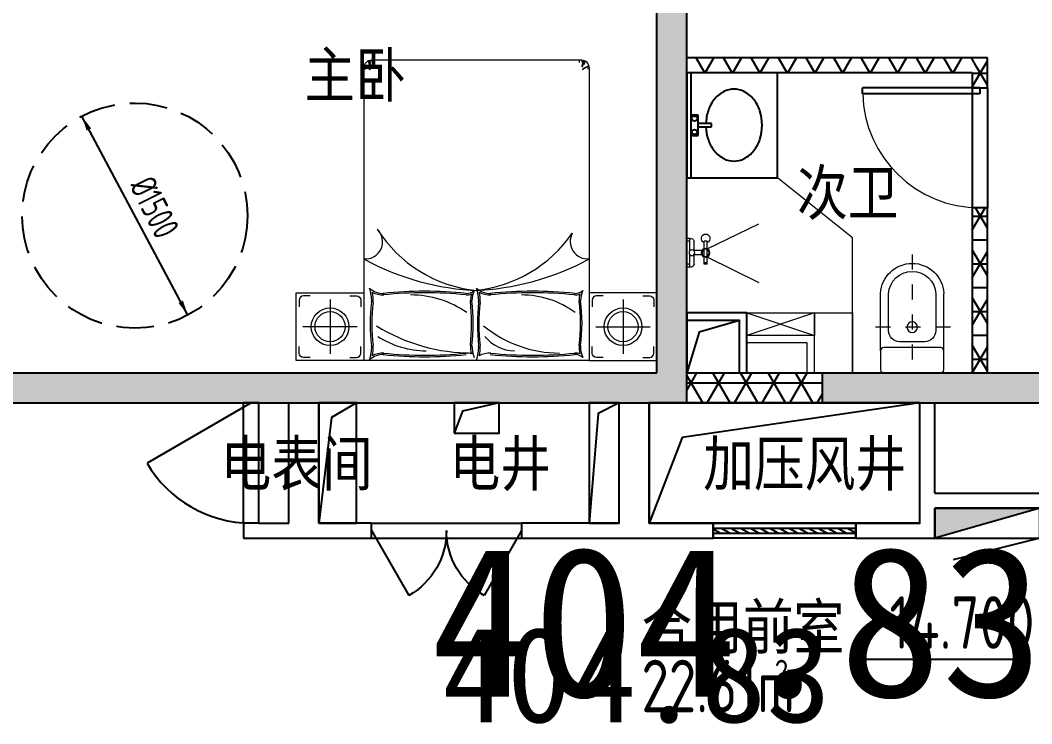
# Model space of a CAD drawing. Extents: x 512858 to 514372, y -232486 to -231710.
# Drawn here: x 513796.01 to 513802.74, y -232130.81 to -232126.12 of the extents above; entities that cross this region are included whole.
import ezdxf

# ---------------------------------------------------------------- set-up
doc = ezdxf.new("R2010")
doc.units = 0
doc.header["$LTSCALE"] = 1000
doc.linetypes.add('A1(a)户型$0$__DASH', pattern=[0.35, 0.25, -0.1])
doc.linetypes.add('A2户型$1$DASH', pattern=[0.35, 0.25, -0.1])
doc.layers.get('0').update_dxf_attribs({"color": 252})
for name, color, linetype in [('$面积结果', 7, 'Continuous'), ('2#HXT-偶数层$0$A-FIRE-DOOR', 252, 'Continuous'), ('2#HXT-偶数层$0$A-HOLE-E', 252, 'Continuous'), ('2#HXT-偶数层$0$A-PATT-COLU', 252, 'Continuous'), ('2#HXT-偶数层$0$A-STR-CONC-B', 252, 'Continuous'), ('2#HXT-偶数层$0$A-WALL-S', 252, 'Continuous'), ('2#HXT-偶数层$0$A-WINDOW', 252, 'Continuous'), ('2#HXT-偶数层$0$AA-DOOR_FIRE_TEXT', 252, 'Continuous'), ('A-ANNO-100-DIM-E', 253, 'Continuous'), ('A-ANNO-100-TXT', 252, 'Continuous'), ('A-ANNO-20-TXT', 252, 'Continuous'), ('A1(a)户型$0$A-ANNO-20-DIM', 252, 'Continuous'), ('A1(a)户型$0$A-PATT-COLU', 252, 'Continuous'), ('A1(a)户型$0$A-STR-CONC-B', 252, 'Continuous'), ('A2户型$1$A-DOOR', 252, 'Continuous'), ('A2户型$1$A-HOLE-E', 252, 'Continuous'), ('A2户型$1$A-PATT-COLU', 252, 'Continuous'), ('A2户型$1$A-STR-CONC-B', 252, 'Continuous'), ('A2户型$1$A-WALL-S', 252, 'Continuous'), ('A2户型$1$WALL', 252, 'Continuous'), ('A2户型$1$洁具', 252, 'Continuous'), ('PUB_TEXT', 252, 'Continuous')]:
    doc.layers.add(name, color=color, linetype=linetype)
for name, color, linetype, lineweight in [('A1(a)户型$0$AE-FURN-MOVE', 252, 'Continuous', 20), ('A2户型$1$AE-FURN-MOVE', 252, 'Continuous', 20), ('面积-计容-住宅-1', 1, 'Continuous', 0)]:
    doc.layers.add(name, color=color, linetype=linetype, lineweight=lineweight)
doc.styles.add('A1(a)户型$0$STANDARD', font='GBENOR', dxfattribs={"bigfont": 'GBCBIG'})
doc.styles.add('dw', font='simhei.ttf')
doc.styles.add('TYDG_02', font='TSSDENG.shx', dxfattribs={"width": 0.8, "bigfont": 'hztxt.shx'})
pattern_1 = [(0, (0, 0), (0, 158.75), []), (60, (0, 0), (-137.4815328507796, 79.37500000000001), []), (120, (0, 0), (-137.4815328507796, -79.37499999999996), [])]

# ---------------------------------------------------------------- blocks, each defined once
blk = doc.blocks.new('2新144A2户型$0$69865866586652f-nezb')
at = {"color": 250, "linetype": 'A2户型$1$DASH', "ltscale": 0.2}
for p, q in [((296756.9578622218, 367900.9433866178), (296756.9578622218, 367110.7504130057)), ((296501.2078622218, 367415.7504130056), (297012.7078622218, 367415.7504130055))]:
    blk.add_line(p, q, dxfattribs=at)
for p, q in [((296545.8864336504, 367259.3218415772), (296545.8864336504, 367640.6232263052)), ((296968.0292907933, 367259.3218415772), (296968.0292907933, 367640.6232263052))]:
    blk.add_line(p, q)
at = {"color": 250}
blk.add_lwpolyline([(296599.457862222, 367640.6232263052), (296599.4578622216, 367392.9732391588, 0.4142135623731237), (296674.4578622217, 367317.9732391588), (296839.4578622218, 367317.9732391588, 0.4142135623730951), (296914.4578622218, 367392.9732391588), (296914.457862222, 367640.6232263052)], format="xyb", dxfattribs=at)
blk.add_lwpolyline([(296545.8864336504, 367259.3218415772, -0.4142135623731278), (296567.3150050789, 367280.7504130056), (296946.6007193646, 367280.7504130055, -0.4142135623729595), (296968.0292907933, 367259.3218415769), (296968.0292907933, 367132.1789844341, -0.4142135623732138), (296946.6007193647, 367110.7504130055), (296567.3150050788, 367110.7504130057, -0.4142135623730951), (296545.8864336504, 367132.1789844343)], format="xyb", close=True)
blk.add_circle((296756.9578622218, 367415.7504130056), 35.15279190794223, dxfattribs=at)
blk.add_arc((296756.9578622218, 367629.3797336624), 211.3706793431093, 3.049187633399159, 176.9508123666008)
blk.add_arc((296756.9578622218, 367629.3797336624), 157.7992507716807, 3.049187633399159, 176.9508123666008, dxfattribs=at)
blk = doc.blocks.new('2新147A2户型$0$6986586658ff3d')
at = {"layer": 'A2户型$1$AE-FURN-MOVE'}
for p, q in [((-100.8000000000466, 76.8000000002794), (-81.60000000009313, 76.8000000002794)), ((-100.7999999998137, -76.79999999981374), (-100.8000000000466, 76.8000000002794)), ((-81.5999999998603, -76.79999999981374), (-81.60000000009313, 76.8000000002794)), ((-14.39999999990687, 12.69960630335845), (-14.39999999990687, 76.79999996651895)), ((14.39999992749654, 96.00000000023283), (33.60000000009313, 96.00000000023283)), ((14.39999999990687, 12.69960627146065), (14.4000000001397, 96.00000000023283)), ((14.4000000001397, 76.8000000002794), (33.60000000009313, 76.8000000002794)), ((-66.25846837065183, 14.39999999990687), (-12.69960628706031, 14.39999999990687)), ((12.69960628729314, 14.4000000001397), (14.4000000001397, 14.4000000001397)), ((-100.7999999998137, -67.19999999995343), (-81.60000000009313, -67.20000000018626)), ((-66.258468370419, -14.39999999990687), (-12.69960629497655, -14.39999999990687)), ((-14.39999999990687, -76.79999996651895), (-14.39999999990687, -12.69960630335845)), ((12.69960629544221, -14.39999999967404), (14.4000000001397, -14.39999999967404)), ((14.39999999990687, -95.99999999976717), (14.39999999990687, -12.69960627099499)), ((-100.7999999998137, -76.79999999981374), (-81.5999999998603, -76.79999999981374)), ((14.4000000001397, -76.7999999995809), (33.5999999998603, -76.7999999995809)), ((14.40000001108274, -95.99999999976717), (33.5999999998603, -95.99999999953434))]:
    blk.add_line(p, q, dxfattribs=at)
for points in [[(-100.7999999995809, 27.15290039801039), (-444.8149358539376, 193.7543856438715)], [(-99.28472210257314, -27.64194762450643), (-444.8149358532391, -197.069886776153)]]:
    blk.add_lwpolyline(points, dxfattribs=at)
for centre, radius in [((-91.1999999997206, 2.328306e-10), 28.79999999999999), ((-91.1999999997206, 2.328306e-10), 23.99999999999999), ((0, 2.328306e-10), 19.2)]:
    blk.add_circle(centre, radius, dxfattribs=at)
for centre, radius, start, end in [((-91.19999999995343, 96.0000000053551), 28.79999999999999, 289.4712206301563, 250.5287793572664), ((9.529881745344028, 72.1051773831714), 24.38607388944711, 78.48005776720825, 168.9000772847705), ((9.529881745344028, -72.10517738224007), 24.38607388944711, 191.0999227152295, 281.5199422485274)]:
    blk.add_arc(centre, radius, start, end, dxfattribs=at)
blk = doc.blocks.new('2新137A2户型$0$$DorLib2D$00000001')
for p, q in [((0.45, 0.9750000000000001), (0.5000000000000002, 0.9750000000000001)), ((0.45, 0), (0.45, 0.9750000000000001)), ((0.5, 0), (0.5, 0.9750000000000001)), ((0.5, 0), (0.45, 0))]:
    blk.add_line(p, q)
at = {"lineweight": 13}
blk.add_arc((0.475, 0), 0.975, 91.4692835813538, 180, dxfattribs=at)
blk = doc.blocks.new('2新143A2户型$0$$plan$00003718')
at = {"layer": 'A2户型$1$洁具'}
for p, q in [((398.6999999999971, -25.68421376369952), (-398.6999999999971, -25.68421376369952)), ((-76.39750894566532, -25.68421376369952), (-76.39750894566532, -76.12762027758436)), ((76.0528259997518, -76.12762027758436), (76.0528259997518, -25.68421376369952)), ((-76.39750894566532, -76.12762027758436), (76.0528259997518, -76.12762027758436)), ((-12.69999999999709, -76.19999999999709), (-12.69999999999709, -164.0317889335602)), ((12.69999999999709, -164.0317889335602), (12.69999999999709, -76.19999999999709)), ((-12.69999999999709, -164.0317889335602), (12.69999999999709, -164.0317889335602))]:
    blk.add_line(p, q, dxfattribs=at)
blk.add_lwpolyline([(398.6999999999971, 0), (-398.6999999999971, 0), (-398.6999999999971, -602.5999999999985), (398.6999999999971, -602.5999999999985)], close=True, dxfattribs=at)
for centre in [(-50.80000000000291, -50.79999999999563), (50.80000000000291, -50.79999999999563)]:
    blk.add_circle(centre, 19.05, dxfattribs=at)
for centre, radius, start, end in [((1.23688968893839, -524.4173393638594), 397.7299123746799, 92.00811766846783, 105.8344818507803), ((1.23688968893839, -524.4173393638303), 397.7299123746526, 74.1655181492197, 88.3484299685323), ((-73.05177662012284, -355.2127451684501), 210.5402080408414, 124.4003441086607, 148.8287522641176), ((-28.15727756377601, -420.7786626515299), 290.0034421866928, 105.8344818507803, 124.4003441086607), ((30.63105694169644, -420.7786626514644), 290.0034421866196, 55.59965589133926, 74.1655181492197), ((75.52555599802872, -355.2127451683846), 210.5402080407722, 31.17124773588237, 55.59965589133926), ((-141.4959623521863, -313.8084030316386), 130.546920145492, 148.8287522641176, 211.1712477358824), ((143.9697417301068, -313.8084030316459), 130.5469201454557, 328.8287522641177, 31.17124773588237), ((-73.05177662016649, -272.4040608949108), 210.5402080407625, 211.1712477358824, 235.5996558913393), ((75.52555599801417, -272.4040608948708), 210.5402080408149, 304.4003441086608, 328.8287522641177), ((-28.1572775637469, -206.8381434117546), 290.0034421867165, 235.5996558913393, 254.1655181492197), ((30.63105694165279, -206.8381434117655), 290.0034421866952, 285.8344818507803, 304.4003441086608), ((1.23688968893839, -103.1994666992359), 397.7299123748774, 254.1655181492197, 285.8344818507803)]:
    blk.add_arc(centre, radius, start, end, dxfattribs=at)
blk = doc.blocks.new('2新135A2户型')
at = {"layer": 'A2户型$1$A-PATT-COLU'}
for points in [[(-60262.02434097695, 174602.2341420536), (-60062.02434097695, 174602.2341420536), (-60062.02434097696, 178102.2341420536), (-60262.02434097696, 178102.2341420536)], [(-60262.02434097656, 172502.2341420555), (-60062.02434097691, 172302.2341420555), (-60062.02434097695, 174602.2341420536), (-60262.02434097695, 174602.2341420536)], [(-60462.02434097693, 172502.2341420536), (-60462.02434097693, 172302.2341420536), (-60062.02434097691, 172302.2341420555), (-60262.02434097656, 172502.2341420555)], [(-59162.02368281283, 172302.1933442019), (-58062.02487210563, 172302.200582523), (-58062.02618816544, 172502.2005825187), (-59162.02499887264, 172502.1933441976)], [(-58062.02618816544, 172502.2005825187), (-58062.02487210563, 172302.200582523), (-56762.02363051339, 172302.2091369199), (-56762.0249465732, 172502.2091369156)]]:
    blk.add_hatch(color=256, dxfattribs=at).paths.add_polyline_path(points)
h = blk.add_hatch(dxfattribs=at)
h.set_pattern_fill('NET3', color=256, scale=50, style=0)
h.set_pattern_definition(pattern_1)
h.paths.add_polyline_path([(-58162.02325972266, 174502.234142053), (-58062.02315159726, 174602.2341420535), (-60062.0243409769, 174602.2341420536), (-60062.0243409769, 174502.234142053)])
h = blk.add_hatch(dxfattribs=at)
h.set_pattern_fill('NET3', color=256, scale=50, style=0)
h.set_pattern_definition(pattern_1)
h.paths.add_polyline_path([(-58162.02325972266, 174502.234142053), (-58162.02336784816, 174402.2339545071), (-58062.02336784867, 174402.2338463817), (-58062.02315159726, 174602.2341420535)])
h = blk.add_hatch(dxfattribs=at)
h.set_pattern_fill('NET3', color=256, scale=50, style=0)
h.set_pattern_definition(pattern_1)
h.paths.add_polyline_path([(-58062.02542226695, 172502.2005825244), (-58062.02423285187, 173602.2338463822), (-58162.02423285136, 173602.2339545076), (-58162.02542226766, 172502.1999244945)])
h = blk.add_hatch(dxfattribs=at)
h.set_pattern_fill('NET3', color=256, scale=50, style=0)
h.set_pattern_definition(pattern_1)
h.paths.add_polyline_path([(-60062.0243409769, 172502.2334183045), (-60062.02434097616, 172302.2334182998), (-59162.02506478065, 172302.2269048511), (-59162.02361734649, 172502.2269048458)])
at = {"layer": 'A2户型$1$A-DOOR'}
for p, q in [((-58162.02336784863, 174402.2339545055, 0.8172536150298114), (-58162.02423285182, 173602.233954506, 0.8172536150298114)), ((-58062.02336784868, 174402.2338463801, 0.8172536150298114), (-58062.02423285188, 173602.2338463806, 0.8172536150298114))]:
    blk.add_line(p, q, dxfattribs=at)
at = {"layer": 'A2户型$1$A-HOLE-E'}
blk.add_lwpolyline([(-59712.02434097408, 172852.2320878532), (-59980.19197230454, 172773.2613280701), (-60062.02434097691, 172502.2313641069)], dxfattribs=at)
blk.add_lwpolyline([(-60062.02434097683, 172502.232087856), (-59712.02434097683, 172502.2320878532), (-59712.02434097408, 172852.2320878532), (-60062.02434097408, 172852.232087856)], close=True, dxfattribs=at)
at = {"layer": 'A2户型$1$A-STR-CONC-B'}
for p, q in [((-60262.02434097695, 174602.2341420536), (-60262.02434097696, 178102.2341420536)), ((-60062.02434097695, 174602.2341420536), (-60062.02434097696, 178102.2341420536)), ((-60262.02434097656, 172502.2341420555), (-60262.02434097695, 174602.2341420536)), ((-60062.02434097691, 172302.2341420555), (-60062.02434097695, 174602.2341420536)), ((-60462.02434097693, 172502.2341420536), (-60262.02434097656, 172502.2341420555)), ((-59162.02499887264, 172502.1933441976), (-58062.02618816544, 172502.2005825187)), ((-59162.02499887264, 172502.1933441976), (-59162.02368281283, 172302.1933442019)), ((-58062.02618816544, 172502.2005825187), (-56762.0249465732, 172502.2091369156)), ((-60462.02434097693, 172302.2341420536), (-60062.02434097691, 172302.2341420555)), ((-59162.02368281283, 172302.1933442019), (-58062.02487210563, 172302.200582523)), ((-58062.02487210563, 172302.200582523), (-56762.02363051339, 172302.2091369199))]:
    blk.add_line(p, q, dxfattribs=at)
at = {"layer": 'A2户型$1$A-WALL-S'}
for p, q in [((-58062.02315159726, 174602.2341420535), (-60062.0243409769, 174602.2341420536)), ((-58062.02336784867, 174402.2338463817), (-58062.02315159726, 174602.2341420535)), ((-58162.02325972266, 174502.234142053), (-60062.0243409769, 174502.234142053)), ((-58162.02325972266, 174502.234142053), (-58162.02336784816, 174402.2339545071)), ((-58162.02336784816, 174402.2339545071), (-58062.02336784867, 174402.2338463817)), ((-58162.02423285136, 173602.2339545076), (-58162.02542226766, 172502.1999244945)), ((-58062.02423285187, 173602.2338463822), (-58162.02423285136, 173602.2339545076)), ((-58062.02542226695, 172502.2005825244), (-58062.02423285187, 173602.2338463822)), ((-60062.0243409769, 172502.2334183045), (-59162.02361734649, 172502.2269048458)), ((-60062.02434097616, 172302.2334182998), (-59162.02506478065, 172302.2269048511))]:
    blk.add_line(p, q, dxfattribs=at)
at = {"layer": 'A2户型$1$AE-FURN-MOVE'}
for points in [[(-60062.02434097682, 172502.2341420525), (-58960.07434097694, 172502.2341420525), (-58960.07434097694, 173402.234142053), (-59459.42434097689, 173802.234142053), (-60062.02434097682, 173802.234142053)], [(-59212.02434097691, 172752.2313641037), (-59662.02434097377, 172752.2313641037), (-59662.02434097377, 172902.2313641037), (-59212.02434097691, 172902.2313641037)], [(-59212.02434097691, 172902.2341420525), (-58960.07434097694, 172902.2341420525), (-58960.07434097694, 172502.2341420525), (-59212.02434097691, 172502.2341420525)], [(-59662.02434097691, 172752.2313641037), (-59662.02434097691, 172502.2341420536), (-59212.02434097691, 172502.2341420536), (-59212.02434097691, 172752.2313641037)], [(-59662.02434097691, 172702.2313641037), (-59662.02434097691, 172502.2313641037), (-59262.02434097691, 172502.2313641037), (-59262.02434097691, 172702.2313641037)]]:
    blk.add_lwpolyline(points, close=True, dxfattribs=at)
for points in [[(-59212.02434097691, 172902.2313641037), (-59662.02434097691, 172752.2313641037)], [(-59662.02434097377, 172902.2313641037), (-59212.02434097691, 172752.2313641037)]]:
    blk.add_lwpolyline(points, dxfattribs=at)
at = {"layer": 'A2户型$1$WALL'}
blk.add_lwpolyline([(-60062.02434097691, 172502.2313641069), (-59662.02434097691, 172502.2313641037), (-59662.02434097377, 172902.2313641037), (-60062.02434097377, 172902.2313641069)], close=True, dxfattribs=at)
at = {"xscale": 0.8778530223225547, "rotation": 89.99999999999999}
blk.add_blockref('2新143A2户型$0$$plan$00003718', (-60062.0243409769, 174152.234142053, 5e-09), dxfattribs=at)
at = {"layer": 'A2户型$1$A-DOOR', "xscale": -800, "yscale": -800, "zscale": 100, "rotation": 269.9999380487092}
blk.add_blockref('2新137A2户型$0$$DorLib2D$00000001', (-58112.02380035025, 174002.233900443), dxfattribs=at)
at = {"layer": 'A2户型$1$AE-FURN-MOVE', "extrusion": (-2.827976156196274e-05, 4.507569148909934e-07, 0.999999999600026), "xscale": -1}
blk.add_blockref('2新147A2户型$0$6986586658ff3d', (-60028.42431695932, 173302.9203403783, 1.776691835137279), dxfattribs=at)
at = {"layer": 'A2户型$1$AE-FURN-MOVE', "extrusion": (0, 0, -1), "zscale": -1}
blk.add_blockref('2新144A2户型$0$69865866586652f-nezb', (-238194.7628590767, -194608.5504896276), dxfattribs=at)
blk = doc.blocks.new('2新98A1(a)户型$0$69865866581500-床-1')
at = {"ltscale": 0.1}
for p, q in [((-1.33842695504e-05, -750.0000316359801), (1.33842695504e-05, 750.0000316359801)), ((1950.000013271114, 749.9999999998836), (1.33847352117e-05, 750.0000316359801)), ((1999.999987269053, -700.0021071393276), (2000.000012459932, 699.9999991887016)), ((1949.99998650304, -750), (-1.33842695504e-05, -750.0000316359801))]:
    blk.add_line(p, q, dxfattribs=at)
for points in [[(1961.040482866345, 744.5056444382062), (1960.098599712946, 743.262092240795), (1959.318452599808, 742.1675136370468), (1958.677811539499, 741.2054412026191), (1958.154446544359, 740.3594075133442), (1957.726127627189, 739.6129451450543), (1957.370624800562, 738.9495866734069), (1957.065708076814, 738.3528646741761), (1956.789147468517, 737.8063117231359), (1956.522162660607, 737.2953113881522), (1956.259772026795, 736.812651204993), (1956.000443613855, 736.3529697015183), (1955.742645467515, 735.9109054057044), (1955.484845634317, 735.4810968452948), (1955.225512160338, 735.0581825483241), (1954.963113092002, 734.6368010425358), (1954.696116475272, 734.2115908559063), (1954.422926261905, 733.7773819565773), (1954.141690022894, 733.3297700744006), (1953.8504912348, 732.8645423795679), (1953.547413373948, 732.3774860421545), (1953.230539916665, 731.8643882324104), (1952.897954339394, 731.3210361205274), (1952.547740118694, 730.7432168765808), (1952.177980730892, 730.1267176708207), (1951.787781727733, 729.4696235075244), (1951.380336964154, 728.77921072772), (1950.959862369928, 728.0650535064633), (1950.53057387576, 727.3367260190425), (1950.09668741154, 726.6038024405134), (1949.662418907625, 725.8758569459897), (1949.231984293903, 725.1624637107016), (1948.809599500964, 724.4731969097047), (1948.398713849369, 723.8153967609978), (1947.999710222473, 723.1874676531297), (1947.612204893376, 722.5855800175923), (1947.235814136104, 722.0059042857611), (1946.870154224103, 721.4446108890697), (1946.514841431053, 720.897870258952), (1946.169492030633, 720.3618528267834), (1945.833722296404, 719.8327290239977), (1945.507020874298, 719.3069245780935), (1945.188365899608, 718.7818864011788), (1944.876607879763, 718.2553167011938), (1944.570597322541, 717.724917686428), (1944.269184735487, 717.1883915649378), (1943.971220626263, 716.6434405447799), (1943.675555502297, 716.0877668341273), (1943.381039871136, 715.5190726410947), (1943.086396472296, 714.9364005312673), (1942.789836971788, 714.3441544999368), (1942.489445267478, 713.7480789000401), (1942.183305257582, 713.1539180843392), (1941.869500839384, 712.5674164057127), (1941.546115911333, 711.9943182169227), (1941.211234371061, 711.4403678707895), (1940.862940116436, 710.9113097201916), (1940.501233147341, 710.4114839259419), (1940.133777871961, 709.939613880706), (1939.770154799917, 709.4930187852005), (1939.419944441295, 709.0690178400837), (1939.09272730595, 708.6649302460719), (1938.79808390385, 708.2780752038234), (1938.545594744966, 707.9057719141128), (1938.344840339036, 707.5453395775403), (1938.20322969812, 707.1970334904036), (1938.119485842646, 706.872853331035), (1938.09016029432, 706.5877348734648), (1938.111804575892, 706.3566138915485), (1938.180970209418, 706.1944261593744), (1938.294208716834, 706.11610745074), (1938.44807162066, 706.1365935397916), (1938.639110443066, 706.2708202002686), (1938.865217851242, 706.5273404229083), (1939.129651092109, 706.889176064753), (1939.437008558074, 707.3329661995522), (1939.791888640961, 707.8353499011719), (1940.198889732943, 708.3729662432452), (1940.662610226078, 708.9224542995216), (1941.187648512539, 709.460453143809), (1941.778602984385, 709.9636018497986), (1942.435537174577, 710.4153051976464), (1943.140375179588, 710.8260307928431), (1943.870506237028, 711.2130119472858), (1944.603319584276, 711.5934819727554), (1945.316204458824, 711.9846741811489), (1945.986550097936, 712.4038218843052), (1946.591745739221, 712.8681583941216), (1947.109180620173, 713.3949170223786), (1947.523972480907, 713.9965440781671), (1947.85215307388, 714.6663378590019), (1948.117482653935, 715.3928096595337), (1948.343721475801, 716.1644707743544), (1948.554629794671, 716.9698324981728), (1948.773967865738, 717.7974061257555), (1949.025495943846, 718.6357029515784), (1949.33297428384, 719.4732342704665), (1949.713137293118, 720.3013835533638), (1950.154615987442, 721.123022976506), (1950.639015535009, 721.9438968927134), (1951.147941103322, 722.7697496545152), (1951.662997860694, 723.6063256146736), (1952.16579097521, 724.4593691257178), (1952.637925614486, 725.3346245403518), (1953.061006946838, 726.2378362113377), (1953.421430535731, 727.1713656802895), (1953.724753526621, 728.124043245276), (1953.981323460699, 729.0813163934508), (1954.201487879036, 730.0286326119094), (1954.395594322821, 730.9514393878053), (1954.573990333127, 731.835184208292), (1954.747023450909, 732.665314560465), (1954.925041217241, 733.4272779315361), (1955.116666442831, 734.1104152539629), (1955.323623014847, 734.7196412425837), (1955.545910089859, 735.2637640574831), (1955.783526824554, 735.7515918588615), (1956.036472375621, 736.191932806978), (1956.30474589963, 736.5935950619751), (1956.588346553151, 736.965386783937), (1956.88727349299, 737.3161161331809), (1957.201302562258, 737.6539530082955), (1957.529316351167, 737.9845142621198), (1957.869974136236, 738.3127784857061), (1958.221935194335, 738.6437242703978), (1958.5838588021, 738.9823302073637), (1958.954404235934, 739.333574887889), (1959.33223077294, 739.7024369030842), (1959.715997689287, 740.0938948442345), (1960.106982948957, 740.5126718374086), (1960.516939262161, 740.9624691479839), (1960.960238026106, 741.4467325761798), (1961.451250637998, 741.9689079221571), (1962.004348494927, 742.5324409862515), (1962.633902994334, 743.1407775686239), (1963.354285533191, 743.7973634695518), (1964.179867508705, 744.5056444891379)], [(1946.952437485801, 749.9978860802948), (1946.083735740162, 748.8105317997397), (1945.430924371467, 747.7968507547048), (1944.963161896681, 746.9332905741758), (1944.649606833817, 746.1962988869054), (1944.459417700418, 745.5623233219958), (1944.361753014033, 745.0078115082579), (1944.325771292322, 744.5092110746773), (1944.320631052484, 744.0429696504143), (1944.319896708592, 743.5890933158807), (1944.314756257809, 743.1418219598127), (1944.300803593243, 742.6989539225469), (1944.273632608121, 742.2582875446533), (1944.228837195202, 741.8176211664104), (1944.162011248176, 741.3747531283298), (1944.068748659804, 740.9274817708065), (1943.944643323543, 740.4736054342939), (1943.788226536824, 740.0140413077897), (1943.609779215651, 739.5621819745866), (1943.422519680345, 739.1345388666377), (1943.239666251116, 738.7476234157803), (1943.074437248637, 738.4179470540839), (1942.940050992882, 738.1620212132693), (1942.849725804524, 737.9963573254063), (1942.816680004005, 737.93746682239)], [(1956.52755058161, 705.8786423678976), (1955.938794561895, 703.7218033638783), (1957.508594850311, 702.741433832678), (1957.508594850311, 702.741433832678), (1965.945920457831, 703.9179034110857), (1969.870313193416, 704.5062031254638), (1971.047609392321, 705.8786426035222), (1975.168038261821, 705.290472883149), (1980.85848325002, 708.2315816382179), (1983.605363855837, 708.231581682805), (1986.941000588471, 704.7021734198788), (1989.884349127999, 703.9179037994472), (1991.454149403842, 703.7218039400177), (1999.865093508968, 703.6681973726954), (1998.322645583889, 703.6780280572129)], [(1956.52755058161, 705.8786423678976), (1962.435428999946, 706.9746119935298), (1967.036861320375, 707.9185493997647), (1970.515416985028, 708.723857318575), (1973.054665435688, 709.4039384819916), (1974.838176114252, 709.9721956221038), (1976.049518463085, 710.4420314710005), (1976.872261923971, 710.8268487606547), (1977.489975939156, 711.140050223039), (1978.057295714156, 711.3942729551927), (1978.613119510585, 711.599091513257), (1979.167411353672, 711.7633148182067), (1979.730135268765, 711.8957517910167), (1980.311255281209, 712.0052113527781), (1980.920735416235, 712.1005024244078), (1981.568539699307, 712.1904339269386), (1982.26463215542, 712.2838147814036), (1983.032601677231, 712.3906988025992), (1983.950536624878, 712.5261193805491), (1985.11015022581, 712.7063547991565), (1986.603155707591, 712.9476833421504), (1988.521266297204, 713.2663832934923), (1990.95619522233, 713.6787329369108), (1993.999655710184, 714.2010105563095), (1997.743360988097, 714.8494944355334)], [(1994.799472145038, 722.2016281126998), (1992.507288691471, 721.1692983215326), (1990.477427498554, 720.3398507937673), (1988.6812258102, 719.6830448377295), (1987.090020869626, 719.1686397615704), (1985.675149920746, 718.7663948736154), (1984.407950206776, 718.4460694821901), (1983.259758971632, 718.1774228955037), (1982.20191345911, 717.9302144218236), (1981.203735237475, 717.6772252121591), (1980.226483177394, 717.4033237886033), (1979.229400474578, 717.0964005158748), (1978.17173032451, 716.7443457588088), (1977.012715923018, 716.3350498821819), (1975.7116004657, 715.8564032507711), (1974.227627148153, 715.2962962294114), (1972.520039166207, 714.6426191828214)], [(1985.303840192733, 685.7119125352474), (1987.136884213774, 685.2158195782686), (1988.970306747709, 684.8430160026182), (1990.804486309877, 684.5758890394936), (1992.639801415382, 684.3968259202084), (1994.47663057968, 684.2882138759596), (1996.315352317761, 684.2324401380611), (1998.156345145078, 684.2118919376517), (1999.999987576855, 684.2089565061033)], [(1961.040482866345, -744.5077583160019), (1960.098599712946, -743.2642061185907), (1959.318452599808, -742.1696275148424), (1958.677811539499, -741.207555080473), (1958.154446544359, -740.3615213912562), (1957.726127627189, -739.6150590228499), (1957.370624800562, -738.9517005512607), (1957.065708076814, -738.3549785520299), (1956.789147468517, -737.8084256009897), (1956.522162660607, -737.2974252659478), (1956.259772026795, -736.8147650828469), (1956.000443613855, -736.3550835793721), (1955.742645467515, -735.9130192835582), (1955.484845634317, -735.4832107232069), (1955.225512160338, -735.060296426178), (1954.963113092002, -734.6389149203897), (1954.696116475272, -734.2137047337019), (1954.422926261905, -733.7794958343729), (1954.141690022894, -733.3318839521962), (1953.8504912348, -732.8666562573635), (1953.547413373948, -732.3795999199501), (1953.230539916665, -731.866502110206), (1952.897954339394, -731.3231499983231), (1952.547740118694, -730.7453307543765), (1952.177980730892, -730.1288315486163), (1951.787781727733, -729.47173738532), (1951.380336964154, -728.7813246055157), (1950.959862369928, -728.0671673842589), (1950.53057387576, -727.3388398968382), (1950.09668741154, -726.605916318309), (1949.662418907625, -725.8779708237853), (1949.231984293903, -725.1645775884972), (1948.809599500964, -724.4753107875003), (1948.398713849369, -723.8175106387935), (1947.999710222473, -723.1895815309254), (1947.612204893376, -722.5876938953879), (1947.235814136104, -722.0080181635567), (1946.870154224103, -721.4467247668654), (1946.514841431053, -720.8999841367477), (1946.169492030633, -720.3639667045791), (1945.833722296404, -719.8348429017933), (1945.507020874298, -719.3090384558891), (1945.188365899608, -718.7840002789744), (1944.876607879763, -718.2574305789894), (1944.570597322541, -717.7270315642236), (1944.269184735487, -717.1905054427334), (1943.971220626263, -716.6455544225755), (1943.675555502297, -716.0898807119229), (1943.381039871136, -715.5211865188903), (1943.086396472296, -714.9385144090629), (1942.789836971788, -714.3462683777325), (1942.489445267478, -713.7501927778358), (1942.183305257582, -713.1560319621349), (1941.869500839384, -712.5695302835084), (1941.546115911333, -711.9964320947183), (1941.211234371061, -711.4424817485851), (1940.862940116436, -710.9134235979873), (1940.501233147341, -710.4135978037375), (1940.133777871961, -709.9417277585017), (1939.770154799917, -709.4951326629962), (1939.419944441295, -709.0711317178793), (1939.09272730595, -708.6670441238675), (1938.79808390385, -708.280189081619), (1938.545594744966, -707.9078857919085), (1938.344840339036, -707.5474534553359), (1938.20322969812, -707.1991473681992), (1938.119485842646, -706.8749672088306), (1938.09016029432, -706.5898487512604), (1938.111804575892, -706.3587277693441), (1938.180970209418, -706.19654003717), (1938.294208716834, -706.1182213285356), (1938.44807162066, -706.1387074175873), (1938.639110443066, -706.2729340780643), (1938.865217851242, -706.529454300704), (1939.129651092109, -706.8912899425486), (1939.437008558074, -707.3350800773478), (1939.791888640961, -707.8374637789675), (1940.198889732943, -708.3750801210408), (1940.662610226078, -708.9245681773173), (1941.187648512539, -709.4625670216046), (1941.778602984385, -709.9657157275942), (1942.435537174577, -710.417419075442), (1943.140375179588, -710.8281446706387), (1943.870506237028, -711.2151258250815), (1944.603319584276, -711.595595850551), (1945.316204458824, -711.9867880589445), (1945.986550097936, -712.4059357621009), (1946.591745739221, -712.8702722719172), (1947.109180620173, -713.3970309001743), (1947.523972480907, -713.9986579559627), (1947.85215307388, -714.6684517367976), (1948.117482653935, -715.3949235373293), (1948.343721475801, -716.16658465215), (1948.554629794671, -716.9719463759684), (1948.773967865738, -717.7995200035512), (1949.025495943846, -718.6378168293741), (1949.33297428384, -719.4753481482621), (1949.713137293118, -720.3034974311595), (1950.154615987442, -721.1251368543017), (1950.639015535009, -721.946010770509), (1951.147941103322, -722.7718635323108), (1951.662997860694, -723.6084394924692), (1952.16579097521, -724.4614830035134), (1952.637925614486, -725.3367384181474), (1953.061006946838, -726.2399500891333), (1953.421430535731, -727.1734795580851), (1953.724753526621, -728.1261571230716), (1953.981323460699, -729.0834302712465), (1954.201487879036, -730.030746489705), (1954.395594322821, -730.9535532656009), (1954.573990333127, -731.8372980860877), (1954.747023450909, -732.6674284382607), (1954.925041217241, -733.4293918093317), (1955.116666442831, -734.1125291317585), (1955.323623014847, -734.7217551203794), (1955.545910089859, -735.2658779352787), (1955.783526824554, -735.7537057366571), (1956.036472375621, -736.1940466847736), (1956.30474589963, -736.5957089397707), (1956.588346553151, -736.9675006617326), (1956.88727349299, -737.3182300109765), (1957.201302562258, -737.6560668860911), (1957.529316351167, -737.9866281399154), (1957.869974136236, -738.3148923635017), (1958.221935194335, -738.6458381481934), (1958.5838588021, -738.9844440851593), (1958.954404235934, -739.3356887656846), (1959.33223077294, -739.7045507808798), (1959.715997689287, -740.0960087220301), (1960.106982948957, -740.5147857152042), (1960.516939262161, -740.9645830257796), (1960.960238026106, -741.4488464539754), (1961.451250637998, -741.9710218000109), (1962.004348494927, -742.5345548641053), (1962.633902994334, -743.1428914464777), (1963.354285533191, -743.7994773473474), (1964.179867508705, -744.50775836705)], [(1946.952437485801, -749.9999999580905), (1946.083735740162, -748.8126456775353), (1945.430924371467, -747.7989646325586), (1944.963161896681, -746.9354044519714), (1944.649606833817, -746.1984127647593), (1944.459417700418, -745.5644371998496), (1944.361753014033, -745.0099253861699), (1944.325771292322, -744.5113249526476), (1944.320631052484, -744.04508352821), (1944.319896708592, -743.5912071936764), (1944.314756257809, -743.1439358376083), (1944.300803593243, -742.7010678003426), (1944.273632608121, -742.2604014224489), (1944.228837195202, -741.819735044206), (1944.162011248176, -741.3768670061254), (1944.068748659804, -740.9295956486021), (1943.944643323543, -740.4757193120895), (1943.788226536824, -740.0161551855854), (1943.609779215651, -739.5642958523822), (1943.422519680345, -739.1366527444334), (1943.239666251116, -738.7497372936341), (1943.074437248637, -738.4200609318796), (1942.940050992882, -738.1641350911232), (1942.849725804524, -737.9984712033183), (1942.816680004005, -737.9395807002438)], [(1956.52755058161, -705.8807562456932), (1955.938794561895, -703.7239172416739), (1957.508594850311, -702.7435477104736), (1957.508594850311, -702.7435477104736), (1965.945920457831, -703.9200172888814), (1969.870313193416, -704.5083170032594), (1971.047609392321, -705.8807564813178), (1975.168038261821, -705.2925867609447), (1980.85848325002, -708.2336955160135), (1983.605363855837, -708.2336955606006), (1986.941000588471, -704.7042872976745), (1989.884349127999, -703.9200176772429), (1991.454149403842, -703.7239178178133), (1999.865093508968, -703.6703112504911), (1998.322645583889, -703.6801419350086)], [(1956.52755058161, -705.8807562456932), (1962.435428999946, -706.9767258713255), (1967.036861320375, -707.9206632775604), (1970.515416985028, -708.7259711963125), (1973.054665435688, -709.4060523597291), (1974.838176114252, -709.9743094998412), (1976.049518463085, -710.4441453486797), (1976.872261923971, -710.8289626383339), (1977.489975939156, -711.1421641008346), (1978.057295714156, -711.3963868329884), (1978.613119510585, -711.6012053910526), (1979.167411353672, -711.7654286960023), (1979.730135268765, -711.8978656688123), (1980.311255281209, -712.0073252305738), (1980.920735416235, -712.1026163022034), (1981.568539699307, -712.1925478047342), (1982.26463215542, -712.2859286592575), (1983.032601677231, -712.3928126804531), (1983.950536624878, -712.5282332584029), (1985.11015022581, -712.7084686769522), (1986.603155707591, -712.9497972200043), (1988.521266297204, -713.2684971712879), (1990.95619522233, -713.6808468147647), (1993.999655710184, -714.2031244341633), (1997.743360988097, -714.8516083134455)], [(1994.799472145038, -722.2037419904955), (1992.507288691471, -721.1714121993282), (1990.477427498554, -720.3419646715629), (1988.6812258102, -719.6851587155252), (1987.090020869626, -719.170753639366), (1985.675149920746, -718.768508751411), (1984.407950206776, -718.4481833599857), (1983.259758971632, -718.1795367732411), (1982.20191345911, -717.9323282996193), (1981.203735237475, -717.6793390899547), (1980.226483177394, -717.4054376663989), (1979.229400474578, -717.0985143936705), (1978.17173032451, -716.7464596366044), (1977.012715923018, -716.3371637599776), (1975.7116004657, -715.8585171285667), (1974.227627148153, -715.298410107207), (1972.520039166207, -714.644733060617)], [(1985.303840192733, -685.714026413043), (1987.136884213774, -685.2179334560642), (1988.970306747709, -684.8451298804139), (1990.804486309877, -684.5780029172893), (1992.639801415382, -684.398939798004), (1994.47663057968, -684.2903277537553), (1996.315352317761, -684.2345540158567), (1998.156345145078, -684.2140058154473), (1999.999987576855, -684.2110703838989)]]:
    blk.add_lwpolyline(points, dxfattribs=at)
for centre, radius, start, end in [((2175.490674663917, -74.34338469762588), 1710.845433974546, 151.1947514532083, 177.7999515271846), ((790.5629560758825, 739.5582404427696), 114.6983392295516, 174.7767385379763, 317.1056539866095), ((1949.999987313757, 699.9978861222044), 50, 9.338149256e-07, 90.00000093381493), ((-97.8639955802355, 620.9318528493168), 137.5401806612495, 358.4473000553707, 41.58388414922714), ((83.80816570832394, 923.1324883898487), 225.1506934552198, 249.5150067078748, 273.4755010686485), ((83.80816570832394, 923.1324883898487), 235.0506934552198, 256.7698746556697, 273.4755010686485), ((-97.8639955802355, 620.9318528493168), 147.4401806612495, 358.4473000553707, 29.85131618780912), ((242.9923894742969, -432.6730107662734), 1140.39350699466, 82.66800774903233, 97.33199042174034), ((242.9923894742969, -432.6730107662734), 1130.39350699466, 82.66800774903233, 97.33199042174034), ((402.1766572312918, 923.1324832246173), 235.0506934552189, 266.5244970602826, 283.2301235080147), ((402.1766572312918, 923.1324832246173), 225.1506934552189, 266.5244970602826, 290.4849914411378), ((583.8488087074365, 620.9318417893955), 147.4401806612523, 150.1486819895911, 181.5526980830877), ((583.8488087074365, 620.9318417893955), 137.5401806612523, 138.4161140021957, 181.5526980830877), ((2555.483299608924, 344.8155050229398), 2530.913999674052, 173.7367079941201, 186.2528018690379), ((2555.965282100136, 344.8155051753274), 2521.395982165443, 173.7324590287881, 186.2570437021221), ((1254.254284469993, 30.18562566454057), 1204.732264505923, 148.1247726060953, 180.1411438625186), ((652.8400194152491, 334.5672321729944), 588.3299270956607, 146.8552564302649, 179.9421803761308), ((-2069.980477098259, 344.8155902008293), 2521.395980263153, 353.7429542194031, 6.267538871188819), ((-2069.49849722581, 344.8155901590362), 2530.914000390962, 353.7471960607753, 6.263289920047165), ((1352.965836235788, -90.61370236444054), 891.3472169107087, 122.4583355628036, 174.1780653391454), ((-216.4465141975088, 438.7313040025765), 652.9056624169584, 325.1023134293475, 0.015228562271088), ((-36.10020527732559, 66.77837280876702), 85.6633146276866, 337.5712968929756, 1.801226791623325), ((522.084998230217, 66.77836375305196), 85.66331462756878, 178.1987713731168, 202.4287012198881), ((522.084998230217, 66.77836375305196), 75.76331462756877, 178.1987713731168, 222.1404612061499), ((93.698472347809, -160.8961965252529), 191.5533740379469, 88.39232174256473, 112.6022511423344), ((93.698472347809, -160.8961965252529), 201.4533740379469, 88.39232174256473, 104.5515526787826), ((248.3665607620496, 1489.90241844143), 1466.937429261925, 264.1587498060043, 275.8412483434279), ((248.3665607620496, 1489.90241844143), 1456.937429261925, 264.1587498060043, 275.8412483434279), ((392.2863132327329, -160.8962013694108), 191.5533740379475, 67.39774700760915, 88.39232174256473), ((392.2863132327329, -160.8962013694108), 201.4533740379475, 75.44844547449812, 88.39232174256473), ((2218.365398986847, 85.26525283890078), 1753.712533009665, 182.1664103360023, 208.4429845844969), ((1358.721603498794, 99.94278844312066), 896.9756380968167, 185.7226168693526, 235.3025865564325), ((83.80815305723809, 210.9130376806133), 225.1506934552198, 249.5150067078748, 273.4755010686485), ((83.80815305723809, 210.9130376806133), 235.0506934552198, 256.7698746556697, 273.4755010686485), ((-97.86400823178701, -91.28759785980219), 147.4401806612495, 358.4473000553707, 29.85131618780912), ((848.4490343860816, -553.0740330063272), 798.9234823978916, 140.588534015899, 179.9698854260893), ((321.0209249786567, -255.8805276273051), 256.5390186807219, 128.8104699663189, 179.1463536508936), ((242.9923746853601, -1276.660786644265), 1271.195638371398, 83.42596948794542, 96.57402865896428), ((242.9923746853601, -1276.660786644265), 1261.195638371398, 83.42596948794542, 96.57402865896428), ((402.1766445802059, 210.9130325154983), 235.0506934552189, 266.5244970602826, 283.2301235080147), ((402.1766445802059, 210.9130325154983), 225.1506934552189, 266.5244970602826, 290.4849914411378), ((583.848796055885, -91.28760891983984), 147.4401806612523, 150.1486819895911, 181.5526980830877), ((583.848796055885, -91.28760891983984), 137.5401806612523, 138.4161140021957, 181.5526980830877), ((2650.617993232212, -372.5608045621775), 2626.048706153999, 173.8513166968464, 186.1383854095211), ((2651.038077504258, -372.5608044866822), 2616.468790425834, 173.8474938591883, 186.1422018214501), ((-2165.053301143693, -372.5607138677733), 2616.468791454641, 353.8577960420516, 6.152504015919044), ((-2164.633218019502, -372.5607141407672), 2626.048708330464, 353.8616124556382, 6.148681173287044), ((-171.686267810408, -298.1375599529711), 608.1454032503475, 323.7979936634477, 359.9833192420708), ((-36.10021833633073, -655.7461382994661), 75.7633146276866, 317.8595369249813, 1.801226791623325), ((-36.10021833633073, -655.7461382994661), 85.6633146276866, 337.5712968929756, 1.801226791623325), ((522.0849851712119, -655.746147355414), 85.66331462756878, 178.1987713731168, 202.4287012198881), ((522.0849851712119, -655.746147355414), 75.76331462756877, 178.1987713731168, 222.1404612061499), ((793.2483158877585, -741.1311258891365), 117.2433654196056, 62.09167763330187, 184.3382733936881), ((93.69845928880386, -883.420707633486), 191.5533740379469, 88.39232174256473, 112.6022511423344), ((93.69845928880386, -883.420707633486), 201.4533740379469, 88.39232174256473, 104.5515526787826), ((248.3665415931027, 390.7486307505751), 1092.936080123779, 262.1489095033269, 277.8510886383571), ((248.3665415931027, 390.7486307505751), 1082.936080123779, 262.1489095033269, 277.8510886383571), ((392.2863001737278, -883.4207124777604), 191.5533740379475, 67.39774700760915, 88.39232174256473), ((392.2863001737278, -883.4207124777604), 201.4533740379475, 75.44844547449812, 88.39232174256473), ((1949.999987313757, -700), 50, 269.9999990661851, 359.9999990661852)]:
    blk.add_arc(centre, radius, start, end, dxfattribs=at)
blk = doc.blocks.new('*U500')
for p, q in [((225.0000133847352, 794.9026139873172), (225.0000133847352, 1155.097449284643)), ((405.097431033398, 975.0000316359528), (44.90259573607227, 975.0000316358032)), ((225.0000133847008, -794.902606686706), (225.0000133847008, -1155.097441984032)), ((405.0974310333636, -975.0000243353417), (44.90259573603788, -975.000024335192))]:
    blk.add_line(p, q)
at = {"ltscale": 0.1}
for points in [[(450.0000133847352, 1200.00003163598), (450.0000133847352, 750.0000316359801), (1.33847352117e-05, 750.0000316359801), (1.33847352117e-05, 1200.00003163598)], [(450.0000133847008, -1200.000024335369), (450.0000133847008, -750.000024335369), (1.33847008215e-05, -750.000024335369), (1.33847008276e-05, -1200.000024335369)]]:
    blk.add_lwpolyline(points, close=True, dxfattribs=at)
for points in [[(20.00001338485163, 1106.666698302724), (20.00001338485163, 1152.50003163598, -0.4142135623730548), (47.50001338485163, 1180.00003163598), (93.33334671822377, 1180.00003163598)], [(430.0000133847352, 1106.666698302724), (430.0000133847352, 1152.50003163598, 0.4142135623730548), (402.5000133847352, 1180.00003163598), (356.6666800513631, 1180.00003163598)], [(20.00001338485163, 843.3333649692358), (20.00001338485163, 797.5000316359801, 0.4142135623730548), (47.50001338485163, 770.0000316359801), (93.33334671822377, 770.0000316359801)], [(430.0000133847352, 843.3333649692358), (430.0000133847352, 797.5000316359801, -0.4142135623730548), (402.5000133847352, 770.0000316359801), (356.6666800513631, 770.0000316359801)], [(20.00001338481724, -843.3333576686247), (20.00001338481724, -797.500024335369, -0.4142135623730548), (47.50001338481724, -770.000024335369), (93.33334671818938, -770.000024335369)], [(430.0000133847008, -843.3333576686247), (430.0000133847008, -797.500024335369, 0.4142135623730548), (402.5000133847008, -770.000024335369), (356.6666800513287, -770.000024335369)], [(20.00001338481724, -1106.666691002113), (20.00001338481724, -1152.500024335369, 0.4142135623730548), (47.50001338481724, -1180.000024335369), (93.33334671818938, -1180.000024335369)], [(430.0000133847008, -1106.666691002113), (430.0000133847008, -1152.500024335369, -0.4142135623730548), (402.5000133847008, -1180.000024335369), (356.6666800513287, -1180.000024335369)]]:
    blk.add_lwpolyline(points, format="xyb")
for centre, radius in [((225.0000133847352, 975.0000316359801), 125.431039999984), ((225.0000133847352, 975.0000316359801), 100.0974176485755), ((225.0000133847008, -975.000024335369), 125.431039999984), ((225.0000133847008, -975.000024335369), 100.0974176485755)]:
    blk.add_circle(centre, radius)
blk.add_blockref('2新98A1(a)户型$0$69865866581500-床-1', (0, 0))
blk = doc.blocks.new('2新110A1(a)户型$0$A$C4DE61101')
at = {"color": 8, "linetype": 'A1(a)户型$0$__DASH'}
blk.add_circle((0, 0), 750, dxfattribs=at)
at = {"layer": 'A1(a)户型$0$A-ANNO-20-DIM', "color": 8}
for points in [[(-305.5454061355485, 573.7089896362668, 33, 0, 0), (-352.5523916948623, 661.971911118766, 0, 0, 0)], [(305.5454061355485, -573.7089896362668, 33, 0, 0), (352.5523916948623, -661.971911118766, 0, 0, 0)]]:
    blk.add_lwpolyline(points, format="xyseb", dxfattribs=at)
blk.add_lwpolyline([(352.5523916948623, -661.971911118766), (-352.5523916948623, 661.971911118766)], dxfattribs=at)
at = {"layer": 'A1(a)户型$0$A-ANNO-20-DIM', "color": 8, "style": 'A1(a)户型$0$STANDARD', "width": 0.8}
blk.add_text('%%c1500', height=175, rotation=296.565051177078, dxfattribs=at).set_placement((-38.88867210098056, 201.6577802893922))
blk = doc.blocks.new('2新85A1(a)户型')
at = {"layer": 'A1(a)户型$0$A-PATT-COLU'}
for points in [[(-60262.02434097679, 172502.2341420537), (-60062.02434097697, 172302.2341420537), (-60062.02434097695, 176302.236177856), (-60262.02434097695, 176302.236177856)], [(-66062.02434097743, 172368.9008087208), (-65962.02434097925, 172302.2341420537), (-60062.02434097697, 172302.2341420537), (-60262.02434097679, 172502.2341420537), (-66062.02434097696, 172502.2341420536)]]:
    blk.add_hatch(color=256, dxfattribs=at).paths.add_polyline_path(points)
at = {"layer": 'A1(a)户型$0$A-STR-CONC-B'}
for p, q in [((-60262.02434097679, 172502.2341420537), (-60262.02434097695, 176302.236177856)), ((-60062.02434097697, 172302.2341420537), (-60062.02434097695, 176302.236177856)), ((-66062.02434097696, 172502.2341420536), (-60262.02434097679, 172502.2341420537)), ((-65962.02434097925, 172302.2341420537), (-60062.02434097697, 172302.2341420537))]:
    blk.add_line(p, q, dxfattribs=at)
blk.add_blockref('2新110A1(a)户型$0$A$C4DE61101', (-63736.53133448807, 173550.2511378034))
at = {"layer": 'A1(a)户型$0$AE-FURN-MOVE', "extrusion": (0, 0, -1), "xscale": -1, "zscale": -1, "rotation": 270}
blk.add_blockref('*U500', (61462.02436531105, 172585.5271596081), dxfattribs=at)
blk = doc.blocks.new('2新542#HXT-偶数层$0$$TWTSYS$00000508')
for p, q in [((-0.5, 0.5), (0.3236161731911125, 1.224064056863426)), ((-0.5, 0.5), (-0.5, -0.5)), ((-0.5, -0.5), (0.5, 0.5)), ((0.5, 0.5), (-0.5, 0.5)), ((0.5, -0.5), (0.5, 0.5)), ((-0.5, -0.5), (0.5, -0.5))]:
    blk.add_line(p, q)
blk.add_solid([(0.5, -0.5), (0.5, 0.5), (-0.5, -0.5)])
blk = doc.blocks.new('2新552#HXT-偶数层$0$$WINLIB2D$00000039')
at = {"color": 0}
for points in [[(-0.4999999999983409, 0.5000000000445652), (-0.4999999999999964, -0.4999999999999716)], [(0.5000000000016591, 0.4999999999536158), (-0.4999999999983409, 0.5000000000445652)], [(0.4999999999983338, -0.5000000000463842), (0.4999999999999609, 0.4999999999999432)], [(-0.499999999999428, 0.1666666667124446), (0.500000000000572, 0.1666666666205998)], [(-0.3838834764901549, -0.166666666632409), (-0.4479860405916831, 0.1666666667079113)], [(-0.3158924398378069, -0.166666666637866), (-0.3799950039392748, 0.1666666667006353)], [(-0.2479014031851996, -0.166666666645142), (-0.3120039672867243, 0.1666666666951784)], [(-0.1799103665328481, -0.1666666666505989), (-0.2440129306343159, 0.1666666666887977)], [(-0.1119193298802692, -0.1666666666569512), (-0.1760218939817904, 0.1666666666824455)], [(-0.0439282932278893, -0.1666666666633319), (-0.1080308573293216, 0.1666666666760648)], [(0.024062743424718, -0.1666666666696841), (-0.0400398206768031, 0.1666666666697125)], [(0.092053780077034, -0.1666666666751411), (0.0279512159755768, 0.1666666666642556)], [(0.1600448167296129, -0.1666666666815217), (0.0959422526280953, 0.1666666666578749)], [(0.2280358533819644, -0.166666666687874), (0.163933289280525, 0.1666666666505989)], [(0.2960268900345753, -0.1666666666942547), (0.231924325933047, 0.1666666666460657)], [(0.3640179266869801, -0.1666666667006069), (0.2999153625854838, 0.166666666639685)], [(0.4320089633395341, -0.1666666667060639), (0.3679063992380058, 0.166666666632409)], [(0.4999999999916831, -0.1666666667115209), (0.4358974358904746, 0.1666666666260568)], [(-0.4518745131427302, -0.1666666666260284), (-0.5000000000072298, 0.083585865078021)], [(-0.500000000000572, -0.1666666666214951), (0.499999999999428, -0.1666666667124446)], [(0.4999999999983338, -0.5000000000463842), (-0.5000000000016662, -0.4999999999554348)]]:
    blk.add_lwpolyline(points, dxfattribs=at)
blk = doc.blocks.new('2新532#HXT-偶数层$0$$DorLib2D$00000231')
at = {"color": 0}
for p, q in [((-0.4999999999999947, 7.1e-15), (-0.2500000000000284, 0.4330127018921708)), ((0.5000000000000053, 7.1e-15), (0.250000000000032, 0.4330127018921708))]:
    blk.add_line(p, q, dxfattribs=at)
for centre, radius, start, end in [((-0.4999999999996803, 3.055e-13), 0.499999999999681, 0, 59.99999999996344), ((0.5000000000000426, -2.49e-14), 0.4999999999999835, 120.0000000000366, 180)]:
    blk.add_arc(centre, radius, start, end, dxfattribs=at)
blk = doc.blocks.new('2新522#HXT-偶数层$0$$DorLib2D$00000228')
at = {"color": 0}
blk.add_line((0.4999999999999964, -7.1e-15), (4.97e-14, 0.8660254037843416), dxfattribs=at)
blk.add_arc((0.5000000000015206, -1.6129e-12), 1.000000000002051, 120.0000000000284, 180, dxfattribs=at)
blk = doc.blocks.new('2新482#HXT-偶数层')
at = {"layer": '2#HXT-偶数层$0$A-PATT-COLU'}
for points in [[(-52262.02434097727, -20697.7658579464), (-52062.02434097687, -20897.7658579464), (-52062.02434097696, -20497.76585794636), (-52262.02434097696, -20497.76585794636)], [(-58062.02434097706, -20831.09919127973), (-57962.02434097727, -20897.76585794638), (-54912.02434097696, -20897.76585794636), (-54912.02434097696, -20697.76585794636), (-58062.02434097702, -20697.76585794636)], [(-54912.02434097696, -20697.76585794636), (-54912.02434097696, -20897.76585794636), (-54612.02434097696, -20897.76585794636), (-54612.02434097696, -20697.76585794636)], [(-54612.02434097696, -20697.76585794636), (-54612.02434097696, -20897.76585794636), (-52412.02434097696, -20897.76585794636), (-52412.02434097696, -20697.76585794636)], [(-52412.02434097696, -20697.76585794636), (-52412.02434097696, -20897.76585794636), (-52062.02434097687, -20897.7658579464), (-52262.02434097727, -20697.7658579464)], [(-51162.02434097696, -20897.76585794636), (-50412.02434097679, -20897.76585794636), (-50412.02434097679, -20697.76585794636), (-51162.02434097696, -20697.76585794636)], [(-50412.02434097679, -20697.76585794636), (-50412.02434097679, -20897.76585794636), (-47662.02434097696, -20897.76585794636), (-47662.02434097696, -20697.76585794636)]]:
    blk.add_hatch(color=256, dxfattribs=at).paths.add_polyline_path(points)
at = {"layer": '2#HXT-偶数层$0$A-FIRE-DOOR'}
for p, q in [((-55012.02434097696, -21697.76585794692), (-55012.02434097696, -20897.76585794692)), ((-54912.02434097696, -21697.76585794692), (-54912.02434097696, -20897.76585794692)), ((-54162.02434097675, -21697.76585794639), (-53162.02434097675, -21697.76585794634)), ((-54162.02434097675, -21797.76585794639), (-53162.02434097675, -21797.76585794634))]:
    blk.add_line(p, q, dxfattribs=at)
at = {"layer": '2#HXT-偶数层$0$A-HOLE-E'}
for points in [[(-54512.02434097687, -21697.76585794639), (-54262.02434097687, -21697.76585794639), (-54262.02434097687, -20897.76585794639), (-54512.02434097687, -20897.76585794639)], [(-53612.02434097687, -21097.76585794639), (-53312.02434097687, -21097.76585794639), (-53312.02434097687, -20897.76585794639), (-53612.02434097687, -20897.76585794639)], [(-52712.02434097702, -21697.76585794636), (-52512.02434097702, -21697.76585794636), (-52512.02434097702, -20897.76585794636), (-52712.02434097702, -20897.76585794636)], [(-50512.02434097615, -20897.76585794636), (-52312.02434097679, -20897.76585794636), (-52312.02434097679, -21697.76582345943), (-50512.02434097615, -21697.76582345943)]]:
    blk.add_lwpolyline(points, close=True, dxfattribs=at)
for points in [[(-54262.02434097687, -20897.76585794639), (-54426.82504989824, -20995.39681127307), (-54512.02434097687, -21697.76585794639)], [(-53312.02434097687, -20897.76585794639), (-53556.00503059058, -20953.30909384519), (-53612.02434097687, -21097.76585794639)], [(-52512.02434097703, -20897.76585794639), (-52651.42053354997, -20968.08950550971), (-52712.02434097702, -21697.76585794633)], [(-50512.02434097667, -20897.76585794642), (-52092.32231622183, -21126.81500173535), (-52312.02434097679, -21697.76582345943)]]:
    blk.add_lwpolyline(points, dxfattribs=at)
at = {"layer": '2#HXT-偶数层$0$A-STR-CONC-B'}
for p, q in [((-52262.02434097727, -20697.7658579464), (-52262.02434097696, -20497.76585794636)), ((-52062.02434097687, -20897.7658579464), (-52062.02434097696, -20497.76585794636)), ((-58062.02434097702, -20697.76585794636), (-54912.02434097696, -20697.76585794636)), ((-54912.02434097696, -20697.76585794636), (-54612.02434097696, -20697.76585794636)), ((-54612.02434097696, -20697.76585794636), (-52412.02434097696, -20697.76585794636)), ((-52412.02434097696, -20697.76585794636), (-52262.02434097727, -20697.7658579464)), ((-51162.02434097696, -20697.76585794636), (-50412.02434097679, -20697.76585794636)), ((-51162.02434097696, -20697.76585794636), (-51162.02434097696, -20897.76585794636)), ((-50412.02434097679, -20697.76585794636), (-47662.02434097696, -20697.76585794636)), ((-57962.02434097727, -20897.76585794638), (-54912.02434097696, -20897.76585794636)), ((-54912.02434097696, -20897.76585794636), (-54612.02434097696, -20897.76585794636)), ((-54612.02434097696, -20897.76585794636), (-52412.02434097696, -20897.76585794636)), ((-52412.02434097696, -20897.76585794636), (-52062.02434097687, -20897.7658579464)), ((-51162.02434097696, -20897.76585794636), (-50412.02434097679, -20897.76585794636)), ((-50412.02434097679, -20897.76585794636), (-47662.02434097696, -20897.76585794636))]:
    blk.add_line(p, q, dxfattribs=at)
at = {"layer": '2#HXT-偶数层$0$A-WALL-S'}
for p, q in [((-52062.02434097687, -20697.76585794631), (-51162.02434097696, -20697.76585794636)), ((-54912.02434097676, -20897.76585794637), (-55012.02434097703, -20897.76585794637)), ((-54712.02434097705, -21697.76585794608), (-54712.02434097705, -20897.76585794633)), ((-54512.02434097706, -21697.7658579464), (-54512.02434097706, -20897.76585794633)), ((-52512.02434097692, -21697.76585794629), (-52512.02434097692, -20897.7658579464)), ((-52312.02434097694, -21697.76585794631), (-52312.02434097693, -20897.7658579464)), ((-52062.02434097701, -20897.76585794643), (-51162.02434097696, -20897.76585794636)), ((-50512.02434097679, -21497.76585790649), (-50512.02434097684, -20897.76585794646)), ((-50412.02434097682, -21497.76585790629), (-50412.02434097681, -20897.76585794646)), ((-50512.02434097693, -21697.76585794623), (-50512.02434097679, -21497.76585790649)), ((-50412.02434097682, -21497.76585790629), (-49562.02434100653, -21497.76585790629)), ((-50412.02434097654, -21797.76585794622), (-50412.02434097653, -21597.76585790634)), ((-50412.02434097653, -21597.76585790634), (-49662.02434100648, -21597.76585790634)), ((-54912.02434097676, -21697.76585794608), (-55012.02434097714, -21697.76585794687)), ((-55012.02434097714, -21697.76585794687), (-55012.02434097703, -21797.76585794608)), ((-54912.02434097676, -21697.76585794608), (-54712.02434097705, -21697.76585794608)), ((-54162.02434097628, -21697.76585794642), (-54512.02434097706, -21697.7658579464)), ((-54162.02434097628, -21797.76585794638), (-54162.02434097628, -21697.76585794642)), ((-52512.02434097692, -21697.76585794629), (-53162.02434097687, -21697.76585794636)), ((-53162.02434097687, -21697.76585794636), (-53162.02434097688, -21797.76585794633)), ((-51887.02434097807, -21697.76585794631), (-52312.02434097694, -21697.76585794631)), ((-51887.02434097807, -21797.76585794634), (-51887.02434097807, -21697.76585794631)), ((-50512.02434097693, -21697.76585794623), (-50937.02434097807, -21697.76585794627)), ((-50937.02434097807, -21697.76585794627), (-50937.02434097807, -21797.7658579463)), ((-55012.02434097703, -21797.76585794608), (-54612.02434097696, -21797.76585794642)), ((-54612.02434097695, -21797.76585794642), (-54162.02434097628, -21797.76585794638)), ((-53162.02434097688, -21797.76585794633), (-52412.02434097695, -21797.7658579463)), ((-52412.02434097695, -21797.7658579463), (-51887.02434097807, -21797.76585794634)), ((-50937.02434097807, -21797.7658579463), (-50412.02434097654, -21797.76585794622))]:
    blk.add_line(p, q, dxfattribs=at)
at = {"layer": '2#HXT-偶数层$0$A-FIRE-DOOR', "xscale": 800, "yscale": 800, "zscale": 100, "rotation": 90}
blk.add_blockref('2新522#HXT-偶数层$0$$DorLib2D$00000228', (-54962.02434097696, -21297.76585794692), dxfattribs=at)
at = {"layer": '2#HXT-偶数层$0$A-FIRE-DOOR', "xscale": 1000, "yscale": -1000, "zscale": 100}
blk.add_blockref('2新532#HXT-偶数层$0$$DorLib2D$00000231', (-53662.02434097675, -21747.76585794637), dxfattribs=at)
at = {"layer": '2#HXT-偶数层$0$A-WINDOW', "xscale": 950, "yscale": 100, "zscale": 100}
blk.add_blockref('2新552#HXT-偶数层$0$$WINLIB2D$00000039', (-51412.02434097804, -21747.76585794626), dxfattribs=at)
at = {"layer": '2#HXT-偶数层$0$AA-DOOR_FIRE_TEXT', "xscale": 700.0000000000001, "yscale": 200.0000000000001, "zscale": 700.0000000000001, "rotation": 180}
blk.add_blockref('2新542#HXT-偶数层$0$$TWTSYS$00000508', (-50062.02434097652, -21697.76585790655), dxfattribs=at)

msp = doc.modelspace()

# ---------------------------------------------------------------- linework, layer by layer
at = {"layer": 'A-ANNO-100-DIM-E'}
for p, q in [((513801.7959637544, -232130.6269355489), (513801.5459637544, -232130.3769355489)), ((513801.5459637544, -232130.3769355489), (513802.7100304025, -232130.3769355489)), ((513801.7959637544, -232130.6269355489), (513802.0459637544, -232130.3769355489))]:
    msp.add_line(p, q, dxfattribs=at)

# ---------------------------------------------------------------- block references
at = {"xscale": 0.001, "yscale": 0.001, "zscale": 0.001}
for name, p in [('2新85A1(a)户型', (513860.509349207, -232300.9721513959)), ('2新135A2户型', (513860.509349207, -232300.9721513959)), ('2新482#HXT-偶数层', (513852.509349207, -232107.7721513959))]:
    msp.add_blockref(name, p, dxfattribs=at)

# ---------------------------------------------------------------- texts
at = {"layer": '$面积结果', "color": 1, "style": 'dw'}
msp.add_text('404.83', height=0.6345274638471892, dxfattribs=at).set_placement((513798.8171147235, -232130.79664789283))
at = {"layer": 'A-ANNO-100-TXT', "style": 'TYDG_02'}
for s, p in [('主卧', (513797.901675329, -232126.6657379604)), ('次卫', (513801.1808062029, -232127.4490234492)), ('合用前室', (513800.1447707757, -232130.3417892279))]:
    msp.add_text(s, height=0.3375886524822695, dxfattribs=at).set_placement(p)
at = {"layer": 'A-ANNO-100-TXT', "style": 'TYDG_02', "width": 0.8}
for s, height, p in [('22.61m', 0.35, (513800.1447707757, -232130.7303513976)), ('2', 0.175, (513801.0314374423, -232130.5553513976))]:
    msp.add_text(s, height=height, dxfattribs=at).set_placement(p)
at = {"layer": 'A-ANNO-20-TXT', "style": 'TYDG_02'}
for s, p in [('电表间', (513797.3434763771, -232129.2537016704)), ('电井', (513798.8671800093, -232129.2537016704)), ('加压风井', (513800.5563762187, -232129.2537016704))]:
    msp.add_text(s, height=0.3375886524822695, dxfattribs=at).set_placement(p)
at = {"layer": 'PUB_TEXT', "color": 252, "style": 'TYDG_02', "width": 0.8}
msp.add_text('14.700', height=0.35, dxfattribs=at).set_placement((513801.7953524613, -232130.3069355489))
at = {"layer": '面积-计容-住宅-1', "style": 'dw'}
msp.add_text('404.83', height=1, dxfattribs=at).set_placement((513798.7406366554, -232130.6265626602))

doc.saveas('drawing.dxf')
